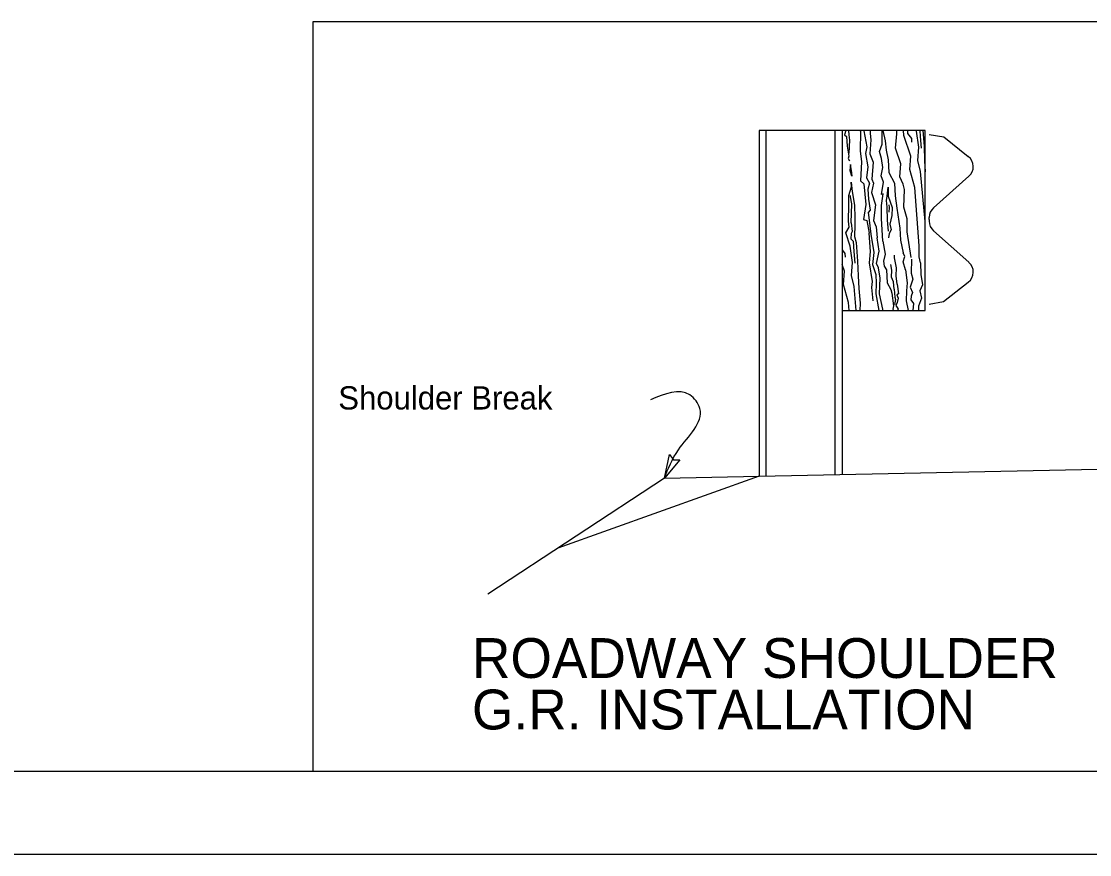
# Model space of a CAD drawing. Extents: x 1000 to 1036.3, y 1000 to 1022.
# Drawn here: x 1022.65 to 1029.08, y 1000 to 1005.02 of the extents above; entities that cross this region are included whole.
import ezdxf

# ---------------------------------------------------------------- set-up
doc = ezdxf.new("R2010")
doc.units = 0
for name, color, linetype in [('01-Slab', 7, 'Continuous'), ('03-Dimensions', 7, 'Continuous'), ('04-Hidden', 7, 'Continuous'), ('10-Sheet Border', 7, 'Continuous'), ('40-Pattern Areas', 7, 'Continuous'), ('S_PL_Dimens_PR', 7, 'Continuous')]:
    doc.layers.add(name, color=color, linetype=linetype)

msp = doc.modelspace()

# ---------------------------------------------------------------- linework, layer by layer
at = {"layer": '01-Slab'}
for p, q in [((1024.4036, 1000.5), (1024.4036, 1005.0183)), ((1024.4036, 1005.0183), (1029.8871, 1005.0183)), ((1027.0919, 1002.2798), (1029.5667, 1002.3313)), ((1027.0919, 1002.2798), (1025.8771, 1001.8455))]:
    msp.add_line(p, q, dxfattribs=at)
at = {"layer": '03-Dimensions'}
for p, q in [((1028.0919, 1004.3613), (1027.0919, 1004.3613)), ((1027.0919, 1004.3613), (1027.0919, 1002.2798)), ((1027.1341, 1002.2808), (1027.1341, 1004.3613)), ((1027.5499, 1002.2894), (1027.5499, 1004.3613)), ((1027.5919, 1004.3613), (1027.5919, 1002.2903)), ((1028.0919, 1003.278), (1028.0919, 1004.3613)), ((1028.1157, 1004.337), (1028.2032, 1004.322)), ((1028.2032, 1004.322), (1028.3513, 1004.2054)), ((1028.1413, 1003.8961), (1028.3546, 1004.0851)), ((1028.1157, 1003.826), (1028.1155, 1003.8147)), ((1028.1157, 1003.826), (1028.1156, 1003.8378)), ((1028.1413, 1003.7559), (1028.3548, 1003.5673)), ((1028.2028, 1003.3303), (1028.3513, 1003.447)), ((1027.5919, 1003.278), (1028.0919, 1003.278)), ((1028.1155, 1003.3158), (1028.2028, 1003.3303)), ((1036, 1000), (1000, 1000))]:
    msp.add_line(p, q, dxfattribs=at)
for centre, start, end in [((1028.3031, 1004.1439), 311.62114, 51.81435), ((1028.1936, 1003.8378), 131.62114, 180), ((1028.1936, 1003.8146), 180, 228.37886), ((1028.3031, 1003.5085), 308.18565, 48.37886)]:
    msp.add_arc(centre, 0.0781, start, end, dxfattribs=at)
msp.add_spline([(1026.5208, 1002.2679), (1026.6043, 1002.4375), (1026.7336, 1002.6876), (1026.6733, 1002.7695), (1026.4362, 1002.7393)], degree=3, dxfattribs=at)
at = {"layer": '04-Hidden'}
for q in [(1025.4561, 1001.5692), (1027.0919, 1002.2798)]:
    msp.add_line((1026.5208, 1002.2679), q, dxfattribs=at)
at = {"layer": '10-Sheet Border'}
msp.add_line((1035.5, 1000.5), (1007, 1000.5), dxfattribs=at)
at = {"layer": '40-Pattern Areas'}
for points in [[(1027.6133, 1004.3613), (1027.6058, 1004.3353), (1027.6176, 1004.3248), (1027.6208, 1004.2659), (1027.6315, 1004.2063), (1027.627, 1004.1928), (1027.6353, 1004.1791)], [(1027.6288, 1004.3613), (1027.6288, 1004.3612), (1027.6313, 1004.3348), (1027.6352, 1004.3022), (1027.632, 1004.2238)], [(1027.6993, 1004.3613), (1027.7008, 1004.3551), (1027.7, 1004.2389), (1027.708, 1004.1719), (1027.7018, 1004.0589), (1027.7222, 1004.039), (1027.7343, 1003.9153), (1027.7198, 1003.8261), (1027.7405, 1003.8196), (1027.754, 1003.7423)], [(1027.7228, 1004.3613), (1027.7225, 1004.3588), (1027.7403, 1004.2618), (1027.7325, 1004.2228), (1027.745, 1004.1424), (1027.7385, 1004.0757), (1027.7568, 1004.0434), (1027.7465, 1004.0087), (1027.7501, 1003.9469), (1027.7593, 1003.8819), (1027.7481, 1003.8668), (1027.7511, 1003.8378), (1027.7643, 1003.7364)], [(1027.7593, 1004.3613), (1027.7599, 1004.3427), (1027.7649, 1004.3045), (1027.7587, 1004.2213), (1027.7779, 1004.1695), (1027.7708, 1004.0678), (1027.7792, 1004.044), (1027.7688, 1003.9877), (1027.7927, 1003.9142), (1027.7793, 1003.8188), (1027.7971, 1003.7814), (1027.8025, 1003.7143)], [(1027.8362, 1003.6949), (1027.8283, 1003.8313), (1027.8273, 1003.9104), (1027.8382, 1003.9802), (1027.8279, 1003.9752), (1027.841, 1004.049), (1027.8263, 1004.0873), (1027.8363, 1004.1386), (1027.8278, 1004.1923), (1027.8155, 1004.2346), (1027.8316, 1004.2796), (1027.8327, 1004.3613)], [(1027.8355, 1004.3613), (1027.8501, 1004.2988), (1027.8573, 1004.2431), (1027.8681, 1004.1853), (1027.8733, 1004.1091), (1027.9068, 1004.0436), (1027.91, 1003.9685), (1027.9212, 1003.8937), (1027.9394, 1003.7725), (1027.9421, 1003.7004), (1027.9583, 1003.6244)], [(1028.0073, 1003.5961), (1027.983, 1003.7501), (1027.982, 1003.8293), (1027.9636, 1003.8996), (1027.9663, 1004.0065), (1027.9597, 1004.0374), (1027.9388, 1004.0821), (1027.9445, 1004.1602), (1027.9129, 1004.2543), (1027.9215, 1004.3416), (1027.9202, 1004.3613)], [(1028.0558, 1003.6663), (1028.0299, 1004.0186), (1027.9986, 1004.1262), (1028.0055, 1004.2063), (1027.963, 1004.332), (1027.9606, 1004.3613)], [(1027.9852, 1004.3613), (1027.9858, 1004.3424), (1028.0083, 1004.3132), (1028.0099, 1004.2905)], [(1028.0919, 1003.8128), (1028.0627, 1004.1137), (1028.0468, 1004.1798), (1028.0537, 1004.2598), (1028.039, 1004.3578), (1028.0379, 1004.3613)], [(1028.0589, 1004.3613), (1028.0621, 1004.3255), (1028.0678, 1004.2544)], [(1028.0775, 1004.3613), (1028.0845, 1004.2664), (1028.0875, 1004.1779), (1028.0919, 1004.1128)], [(1027.6511, 1004.0861), (1027.6498, 1004.1064), (1027.6413, 1004.156), (1027.6372, 1004.1209), (1027.6474, 1004.0883)], [(1027.6295, 1003.8143), (1027.6321, 1003.9133), (1027.6318, 1003.9688), (1027.6468, 1004.0226), (1027.6462, 1004.0497), (1027.6509, 1003.9934), (1027.6653, 1003.912), (1027.6673, 1003.8342), (1027.6673, 1003.7924)], [(1027.8705, 1003.7553), (1027.8643, 1003.8213), (1027.8623, 1003.8984), (1027.8584, 1003.9386), (1027.8621, 1003.9663), (1027.8683, 1004.0197), (1027.8688, 1003.9652), (1027.881, 1003.931), (1027.8933, 1003.8968), (1027.8905, 1003.8496), (1027.8794, 1003.7963), (1027.8868, 1003.7623), (1027.8738, 1003.7398), (1027.8713, 1003.7142)], [(1027.6453, 1003.8051), (1027.6488, 1003.9198), (1027.6419, 1003.9612), (1027.6422, 1003.9699)], [(1027.8749, 1003.8694), (1027.8768, 1003.8982), (1027.8735, 1003.9137)], [(1027.6766, 1003.278), (1027.6627, 1003.4208), (1027.6468, 1003.4869), (1027.6537, 1003.567), (1027.639, 1003.665), (1027.6138, 1003.7447), (1027.6337, 1003.7793), (1027.6295, 1003.8143)], [(1027.6453, 1003.8051), (1027.6524, 1003.7522), (1027.6454, 1003.74), (1027.6442, 1003.7081), (1027.6566, 1003.6955), (1027.6621, 1003.6327), (1027.6678, 1003.5616)], [(1027.6673, 1003.7924), (1027.6652, 1003.7232), (1027.6762, 1003.6869), (1027.6845, 1003.5736), (1027.6875, 1003.4851), (1027.6927, 1003.4089), (1027.7005, 1003.3203), (1027.6969, 1003.278)], [(1027.7784, 1003.3353), (1027.7703, 1003.4157), (1027.7738, 1003.4516), (1027.7558, 1003.5651), (1027.7623, 1003.6318), (1027.754, 1003.7423)], [(1027.7643, 1003.7364), (1027.7813, 1003.6263), (1027.7742, 1003.5544), (1027.7936, 1003.4944), (1027.7971, 1003.4408), (1027.7947, 1003.3771), (1027.8124, 1003.278)], [(1027.8362, 1003.2858), (1027.8172, 1003.3778), (1027.8196, 1003.4713), (1027.811, 1003.5332), (1027.7972, 1003.5602), (1027.8151, 1003.6338), (1027.8025, 1003.7143)], [(1027.8362, 1003.6949), (1027.8513, 1003.6157), (1027.8394, 1003.5738), (1027.8443, 1003.5438), (1027.8587, 1003.5219), (1027.8626, 1003.4437), (1027.884, 1003.4042), (1027.8914, 1003.3815)], [(1028.0633, 1003.5638), (1028.0556, 1003.6011), (1028.0558, 1003.6663)], [(1027.5919, 1003.6417), (1027.6083, 1003.6203), (1027.6099, 1003.5977)], [(1027.9225, 1003.4354), (1027.9164, 1003.4858), (1027.9192, 1003.5331), (1027.9076, 1003.594), (1027.9073, 1003.6104)], [(1027.9728, 1003.5225), (1027.9598, 1003.5693), (1027.9688, 1003.6021), (1027.9583, 1003.6244)], [(1027.6334, 1003.278), (1027.6299, 1003.3258), (1027.5986, 1003.4333), (1027.6055, 1003.5134), (1027.5919, 1003.5536)], [(1027.9053, 1003.4057), (1027.9002, 1003.4491), (1027.8893, 1003.4771), (1027.8897, 1003.5203), (1027.8842, 1003.5533)], [(1028.009, 1003.5853), (1028.0064, 1003.5017), (1028.0175, 1003.4655), (1028.002, 1003.4174), (1028.0154, 1003.3853), (1028.0073, 1003.3628), (1028.0042, 1003.3403), (1028.0216, 1003.3193), (1028.0168, 1003.278)], [(1028.0633, 1003.5638), (1028.0661, 1003.4943), (1028.0746, 1003.4325), (1028.0583, 1003.3958), (1028.0696, 1003.3513), (1028.0511, 1003.3023), (1028.0518, 1003.278)], [(1027.9728, 1003.5225), (1027.9833, 1003.4445), (1027.9794, 1003.3953), (1027.9763, 1003.3346), (1027.9898, 1003.278)], [(1027.9053, 1003.4057), (1027.9079, 1003.3565), (1027.9118, 1003.3436), (1027.9076, 1003.3139)], [(1027.9225, 1003.4354), (1027.9299, 1003.3778), (1027.9208, 1003.3705), (1027.928, 1003.3521), (1027.9222, 1003.3252), (1027.9145, 1003.3063), (1027.9223, 1003.2947), (1027.9278, 1003.2844), (1027.9253, 1003.278)], [(1027.8914, 1003.3815), (1027.8998, 1003.306), (1027.8958, 1003.2851), (1027.9008, 1003.278)], [(1027.8373, 1003.278), (1027.8362, 1003.2858)]]:
    msp.add_lwpolyline(points, dxfattribs=at)
at = {"layer": 'S_PL_Dimens_PR'}
msp.add_lwpolyline([(1026.5208, 1002.2679), (1026.5513, 1002.409), (1026.5749, 1002.3778), (1026.6141, 1002.378)], close=True, dxfattribs=at)

# ---------------------------------------------------------------- texts
at = {"layer": '01-Slab'}
for s, p in [('ROADWAY SHOULDER ', (1025.3606, 1001.0639)), ('G.R. INSTALLATION', (1025.3606, 1000.7539))]:
    msp.add_text(s, height=0.24, dxfattribs=at).set_placement(p)
at = {"layer": '03-Dimensions'}
msp.add_text('Shoulder Break', height=0.14, dxfattribs=at).set_placement((1024.5551, 1002.6808))

doc.saveas('drawing.dxf')
